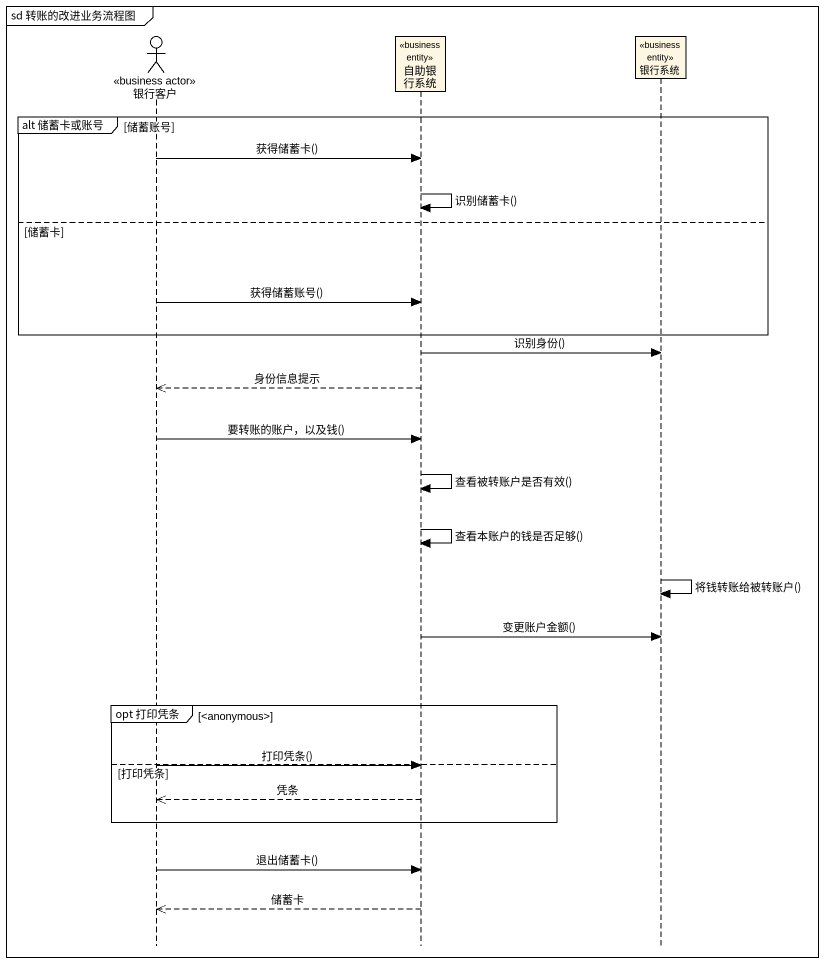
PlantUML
@startuml
mainframe sd 转账的改进业务流程图
hide footbox
actor 银行客户 <<business actor>>
participant 自助银行系统 <<business entity>>
participant 银行系统 <<business entity>>

group alt 储蓄卡或账号 [储蓄账号]
  银行客户 -> 自助银行系统 : 获得储蓄卡()
  自助银行系统 -> 自助银行系统 : 识别储蓄卡()
else 储蓄卡
  银行客户 -> 自助银行系统 : 获得储蓄账号()
end
自助银行系统 -> 银行系统 : 识别身份()
自助银行系统 -->> 银行客户 : 身份信息提示
银行客户 -> 自助银行系统 : 要转账的账户，以及钱()
自助银行系统 -> 自助银行系统 : 查看被转账户是否有效()
自助银行系统 -> 自助银行系统 : 查看本账户的钱是否足够()
银行系统 -> 银行系统 : 将钱转账给被转账户()
自助银行系统 -> 银行系统 : 变更账户金额()
group opt 打印凭条 [<anonymous>]
else 打印凭条
  银行客户 -> 自助银行系统 : 打印凭条()
  自助银行系统 -->> 银行客户 : 凭条
end
银行客户 -> 自助银行系统 : 退出储蓄卡()
自助银行系统 -->> 银行客户 : 储蓄卡
@enduml
